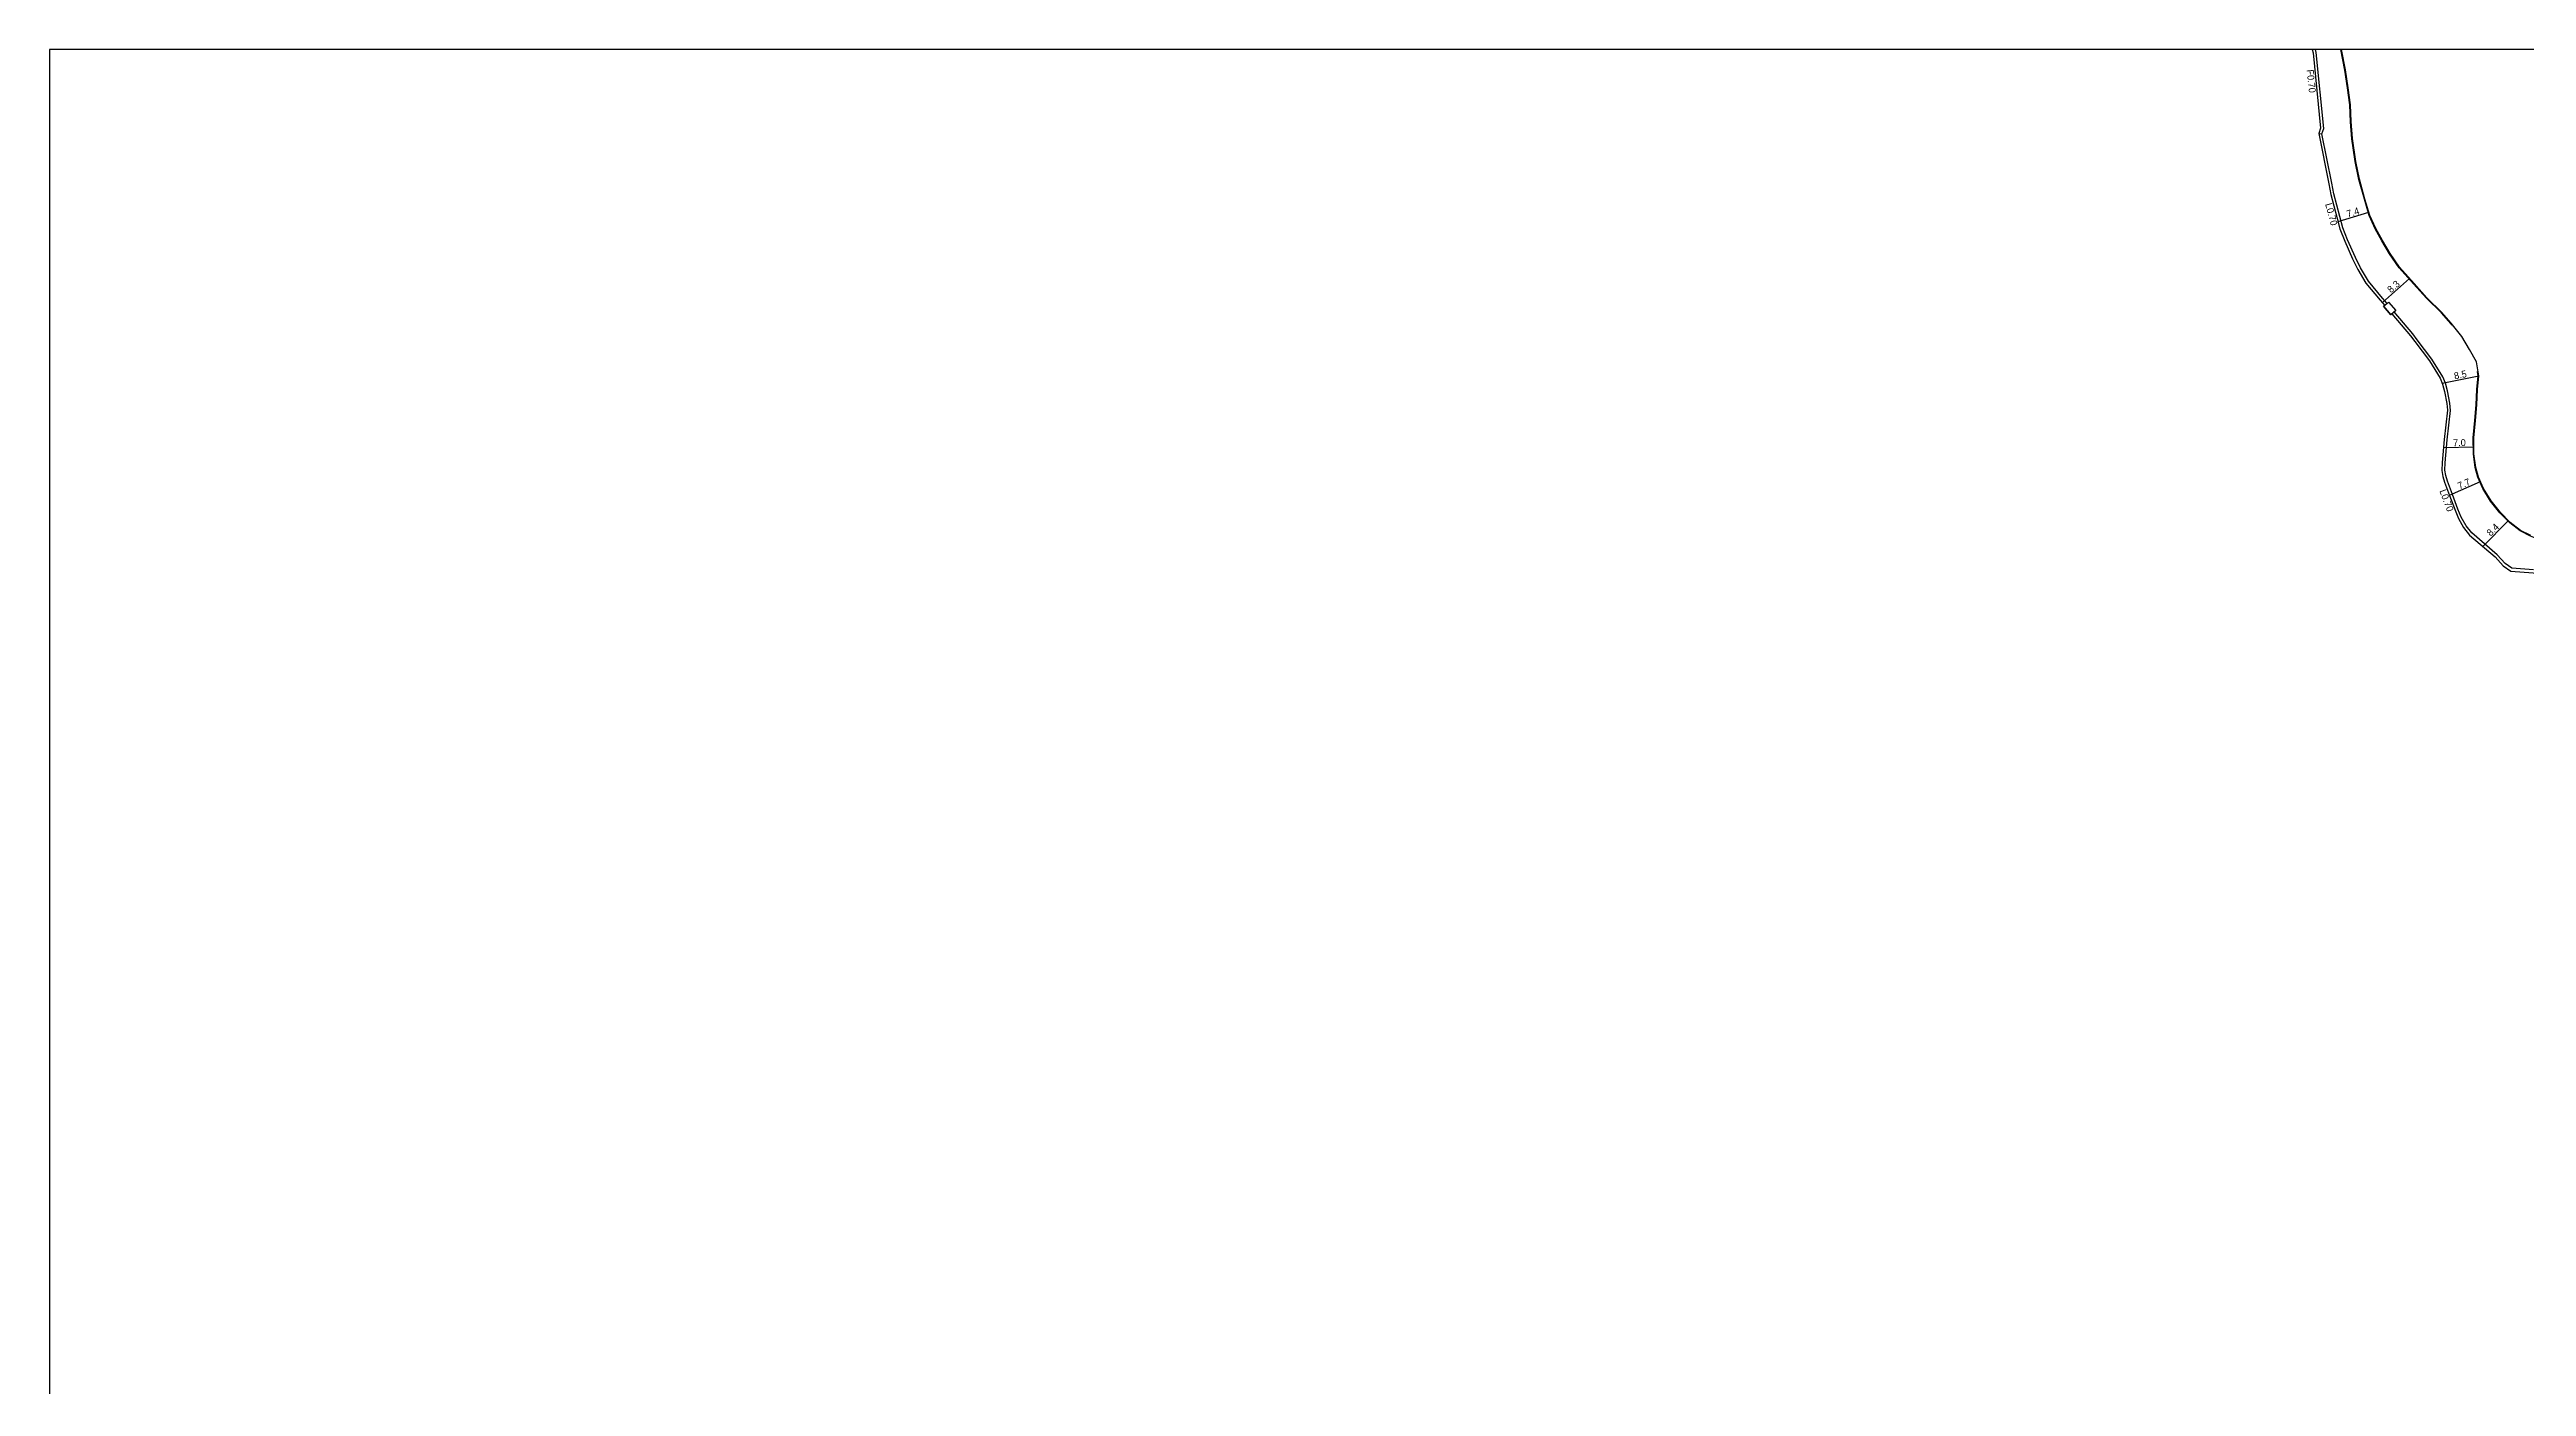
# Model space of a CAD drawing. Header units: metres. Extents: x -26400 to -24800, y -81000 to -78000.
# Drawn here: x -26400 to -25833, y -78306 to -78000 of the extents above; entities that cross this region are included whole.
import ezdxf

# ---------------------------------------------------------------- set-up
doc = ezdxf.new("R2010")
doc.units = ezdxf.units.M
doc.header["$LTSCALE"] = 2.5
for name, color, linetype in [('側溝・桝', 7, 'Continuous'), ('図郭', 7, 'Continuous'), ('幅員', 7, 'Continuous'), ('歩道・分離帯・安全施設', 7, 'Continuous'), ('道路', 7, 'Continuous')]:
    doc.layers.add(name, color=color, linetype=linetype)
doc.styles.get("Standard").update_dxf_attribs({"font": ''})
doc.styles.get('Standard').set_extended_font_data('@MS PGothic')

msp = doc.modelspace()

# ---------------------------------------------------------------- linework, layer by layer
at = {"layer": '側溝・桝'}
for points in [[(-25880.09, -78019.28), (-25879.66, -78018.1), (-25881.41, -78000.68), (-25881.55, -78000)], [(-25880.81, -78019.22), (-25880.09, -78019.28)], [(-25865.17, -78058.1), (-25866.2, -78056.9), (-25869.41, -78053.04), (-25871.22, -78049.99), (-25872.43, -78047.62), (-25874.19, -78043.58), (-25875.27, -78040.83), (-25875.95, -78038.21), (-25877.33, -78033.06), (-25877.84, -78030.6), (-25880.09, -78019.28)], [(-25831.67, -78119.08), (-25836.63, -78118.69), (-25838.12, -78117.62), (-25839.99, -78115.65), (-25845.78, -78110.64), (-25847.08, -78109.01), (-25848.2, -78107.03), (-25848.96, -78105.18), (-25850.19, -78101.82), (-25851.35, -78098.77), (-25851.74, -78097.53), (-25851.92, -78096.31), (-25851.86, -78094.59), (-25851.4, -78089.33), (-25850.67, -78082.59), (-25850.79, -78080.95), (-25851.33, -78078.13), (-25851.78, -78076.36), (-25852.42, -78074.88), (-25854.9, -78070.88), (-25858.26, -78066.44), (-25859.24, -78065.09), (-25863.52, -78060.05)]]:
    msp.add_lwpolyline(points, dxfattribs=at)
msp.add_lwpolyline([(-25864.28, -78060.7), (-25865.95, -78058.77), (-25864.87, -78057.84), (-25863.2, -78059.77)], close=True, dxfattribs=at)
at = {"layer": '図郭'}
msp.add_lwpolyline([(-26400, -78600), (-25600, -78600), (-25600, -78000), (-26400, -78000)], close=True, dxfattribs=at)
at = {"layer": '幅員', "flags": 128}
for points in [[(-25876.37, -78039.38), (-25869.32, -78037.25)], [(-25866.24, -78057.92), (-25860.03, -78052.39)], [(-25852.54, -78076.37), (-25844.2, -78074.66)], [(-25852.26, -78091.08), (-25845.3, -78090.97)], [(-25850.88, -78101.99), (-25843.79, -78098.89)], [(-25843.29, -78113.71), (-25837.39, -78107.81)]]:
    msp.add_lwpolyline(points, dxfattribs=at)
at = {"layer": '歩道・分離帯・安全施設'}
for points in [[(-25850.3, -78063.11), (-25850.6, -78062.73), (-25852.72, -78060.3), (-25856.18, -78056.94), (-25859.11, -78053.66), (-25862.41, -78049.94), (-25864.58, -78046.73), (-25866.38, -78043.8), (-25867.89, -78041.06), (-25869.25, -78038.02), (-25870.37, -78034.28), (-25871.64, -78029.74), (-25872.46, -78025.63), (-25873.2, -78020.42), (-25873.54, -78016.52), (-25873.68, -78012.64), (-25874.21, -78008.79), (-25874.82, -78004.7), (-25875.76, -78000)], [(-25801.17, -78114.11), (-25806.05, -78114.08), (-25811.95, -78114.36), (-25817.23, -78114.32), (-25820.35, -78114.18), (-25825.42, -78113.79), (-25827.91, -78113.24), (-25830.07, -78112.33), (-25832.37, -78111.39), (-25834.74, -78110.18), (-25837.08, -78108.33), (-25839.36, -78106.05), (-25841.49, -78103.34), (-25843.25, -78100.51), (-25844.39, -78097.91), (-25845.02, -78095.7), (-25845.43, -78092.53), (-25845.48, -78088.88), (-25845.06, -78084.92), (-25844.81, -78081.34), (-25844.61, -78077.82), (-25844.35, -78074.67), (-25844.5, -78073.71)]]:
    msp.add_lwpolyline(points, dxfattribs=at)
at = {"layer": '道路'}
for points in [[(-25882.27, -78000), (-25882.1, -78000.79), (-25880.37, -78018.01), (-25880.81, -78019.22), (-25878.52, -78030.74), (-25878.01, -78033.22), (-25876.63, -78038.39), (-25875.94, -78041.05), (-25874.84, -78043.85), (-25873.06, -78047.92), (-25871.83, -78050.33), (-25869.99, -78053.45), (-25866.73, -78057.35), (-25865.7, -78058.56), (-25865.95, -78058.77), (-25864.28, -78060.7), (-25864.05, -78060.5), (-25859.79, -78065.52), (-25858.82, -78066.86), (-25855.47, -78071.28)], [(-25832.31, -78111.25), (-25834.66, -78110.05), (-25836.98, -78108.22), (-25839.25, -78105.95), (-25841.37, -78103.26), (-25843.12, -78100.44), (-25844.25, -78097.86), (-25844.87, -78095.67), (-25845.28, -78092.52), (-25845.33, -78088.89), (-25844.91, -78084.94), (-25844.66, -78081.35), (-25844.46, -78077.84), (-25844.2, -78074.66), (-25844.7, -78071.5), (-25846.28, -78068.66), (-25848.03, -78065.71), (-25850.49, -78062.64), (-25852.61, -78060.2), (-25856.07, -78056.84), (-25858.99, -78053.56), (-25862.29, -78049.85), (-25864.46, -78046.65), (-25866.25, -78043.72), (-25867.76, -78040.99), (-25869.1, -78037.97), (-25870.23, -78034.24), (-25871.49, -78029.7), (-25872.31, -78025.6), (-25873.06, -78020.4), (-25873.39, -78016.51), (-25873.53, -78012.63), (-25874.06, -78008.77), (-25874.67, -78004.68), (-25875.61, -78000)], [(-25855.47, -78071.28), (-25853.04, -78075.2), (-25852.45, -78076.58), (-25852.01, -78078.28), (-25851.48, -78081.04), (-25851.37, -78082.57), (-25852.1, -78089.27), (-25852.56, -78094.54), (-25852.62, -78096.35), (-25852.42, -78097.69), (-25852.01, -78099), (-25850.85, -78102.07), (-25849.62, -78105.43), (-25848.83, -78107.34), (-25847.67, -78109.4), (-25846.28, -78111.13), (-25840.47, -78116.15), (-25838.59, -78118.15), (-25836.88, -78119.37), (-25831.73, -78119.78), (-25824.9, -78120.35), (-25805.21, -78120.37), (-25800.67, -78120.52)]]:
    msp.add_lwpolyline(points, dxfattribs=at)

# ---------------------------------------------------------------- texts
at = {"layer": '側溝・桝'}
for s, rotation, p in [('F0.70', 275.7277, (-25883.57, -78004.65)), ('L0.70', 284.9235, (-25879.35, -78035.38)), ('L0.70', 290.7453, (-25853.22, -78101.03))]:
    msp.add_text(s, height=1.6, rotation=rotation, dxfattribs=at).set_placement(p)
at = {"layer": '幅員'}
for s, rotation, p in [('7.4', 16.8063, (-25874.15, -78038.45)), ('8.3', 41.6393, (-25864.26, -78055.83)), ('8.5', 11.6033, (-25849.68, -78075.53)), ('7.0', 0.8824, (-25850.06, -78090.8)), ('7.7', 23.6445, (-25848.58, -78100.71)), ('8.4', 45.0126, (-25841.45, -78111.51))]:
    msp.add_text(s, height=1.6, rotation=rotation, dxfattribs=at).set_placement(p)

doc.saveas('drawing.dxf')
